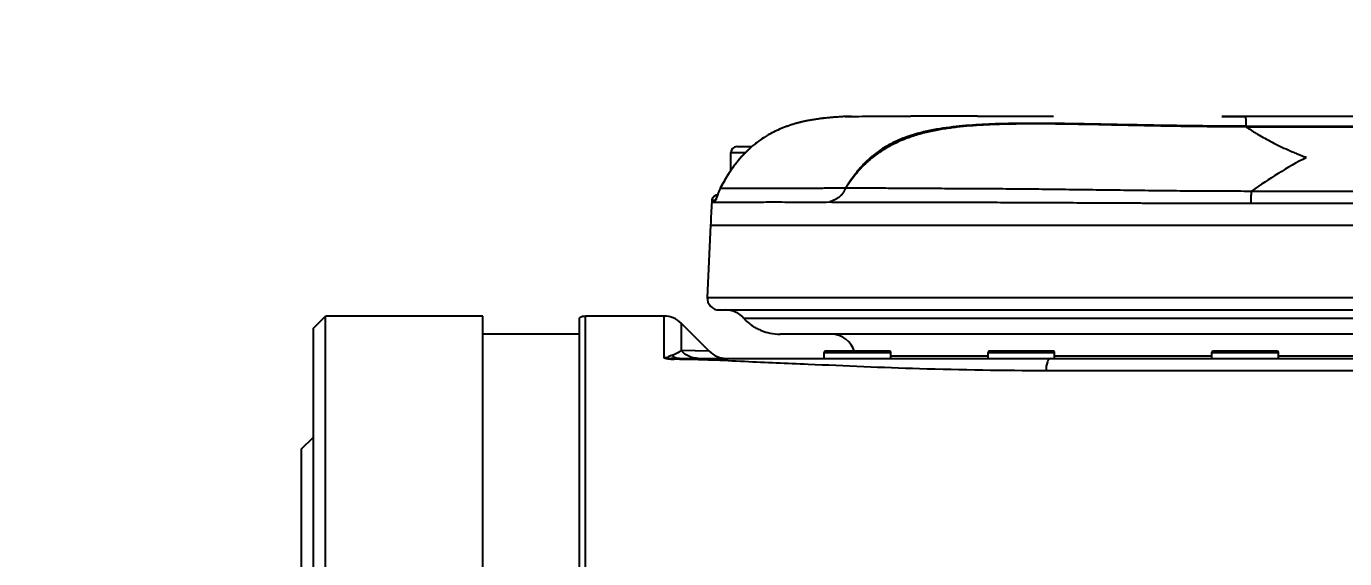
# Model space of a CAD drawing. Header units: millimetres. Extents: x 5828 to 6704, y 123 to 421.
# Drawn here: x 6522.42 to 6527.86, y 215.66 to 217.86 of the extents above; entities that cross this region are included whole.
import ezdxf

# ---------------------------------------------------------------- set-up
doc = ezdxf.new("R2010")
doc.units = ezdxf.units.MM
for name, color, linetype in [('外形图', 7, 'Continuous'), ('尺寸标注', 7, 'Continuous'), ('运动范围', 7, 'Continuous')]:
    doc.layers.add(name, color=color, linetype=linetype)
doc.styles.add('微软雅黑', font='msyh.ttc', dxfattribs={"height": 1.5})
doc.dimstyles.new('尺寸标注_1_20比例', dxfattribs={"dimtxt": 1.5, "dimasz": 1.25, "dimexe": 0.5, "dimexo": 0.4, "dimgap": 0.5, "dimtad": 1, "dimdec": 1, "dimlfac": 20, "dimdsep": 46, "dimtxsty": '微软雅黑', "dimcen": 0.09, "dimadec": 0, "dimazin": 0, "dimtp": 0.01, "dimtm": 0.01, "dimtfac": 1, "dimtdec": 1, "dimtofl": 0, "dimtmove": 0, "dimatfit": 3, "dimfxl": 1, "dimtolj": 1, "dimarcsym": 0})

# ---------------------------------------------------------------- blocks, each defined once
blk = doc.blocks.new('*D1145')
at = {"layer": 'Defpoints', "color": 0}
for p in [(6564.9775, 227.1499), (6618.6004, 224.7716), (6488.2514, 214.3423), (6559.4529, 214.3423), (6635.7237, 214.3423)]:
    blk.add_point(p, dxfattribs=at)
at = {"layer": '尺寸标注', "color": 0, "lineweight": -2}
blk.add_arc((6559.4529, 214.3423), 13.9483, 15.13637, 174.86363, dxfattribs=at)
at = {"layer": '尺寸标注', "color": 0}
for points in [[(6572.7139, 217.9391), (6573.1206, 218.0298), (6573.1893, 216.7644)], [(6545.3524, 215.6004), (6545.7687, 215.5817), (6545.5045, 214.3423)]]:
    blk.add_solid(points, dxfattribs=at)
at = {"layer": '尺寸标注', "color": 0, "insert": (6557.2583, 229.4032), "char_height": 1.5, "attachment_point": 5, "rotation": 8.2904, "style": '微软雅黑'}
blk.add_mtext('\\A1;{\\fAlibaba PuHuiTi 3.0 55 Regular|b0|i0|c134|p18;-\\A1;170%%d}', dxfattribs=at)

msp = doc.modelspace()

# ---------------------------------------------------------------- linework, layer by layer
at = {"layer": '外形图', "linetype": 'ByBlock'}
for p, q in [((6525.7006, 217.4831), (6525.695, 217.4824)), ((6525.714, 217.4847), (6525.7087, 217.4841)), ((6525.7191, 217.4852), (6525.714, 217.4847)), ((6525.7266, 217.486), (6525.7191, 217.4852)), ((6525.7338, 217.4867), (6525.7266, 217.486)), ((6525.7406, 217.4873), (6525.7338, 217.4867)), ((6525.7467, 217.4879), (6525.7406, 217.4873)), ((6525.7536, 217.4884), (6525.7467, 217.4879)), ((6525.7617, 217.489), (6525.7536, 217.4884)), ((6525.7692, 217.4896), (6525.7617, 217.489)), ((6525.7767, 217.4901), (6525.7692, 217.4896)), ((6525.7848, 217.4906), (6525.7767, 217.4901)), ((6525.8003, 217.4914), (6525.8269, 217.4919)), ((6525.8018, 217.4915), (6525.8003, 217.4914)), ((6526.2103, 217.4932), (6526.072, 217.493)), ((6527.455, 217.4923), (6527.3569, 217.4923)), ((6527.3569, 217.4923), (6527.455, 217.4923)), ((6528.4774, 217.4923), (6527.455, 217.4923)), ((6527.4551, 217.4819), (6527.455, 217.4923)), ((6525.6594, 217.4769), (6525.6531, 217.4758)), ((6525.6655, 217.478), (6525.6594, 217.4769)), ((6525.6716, 217.479), (6525.6655, 217.478)), ((6525.6776, 217.4799), (6525.6716, 217.479)), ((6525.6835, 217.4808), (6525.6776, 217.4799)), ((6525.6893, 217.4816), (6525.6835, 217.4808)), ((6525.695, 217.4824), (6525.6893, 217.4816)), ((6528.4178, 217.4488), (6527.455, 217.4513)), ((6528.4248, 217.4458), (6527.4587, 217.4482)), ((6525.491, 217.4202), (6525.4909, 217.4203)), ((6525.3279, 217.2689), (6525.3279, 217.3423)), ((6525.3279, 217.3423), (6525.3877, 217.3423)), ((6525.3529, 217.3673), (6525.4143, 217.3673)), ((6525.2683, 217.1559), (6525.2682, 217.1556)), ((6525.2684, 217.1561), (6525.2683, 217.1559)), ((6525.2685, 217.1565), (6525.2684, 217.1561)), ((6525.2686, 217.1569), (6525.2685, 217.1565)), ((6525.2688, 217.1574), (6525.2686, 217.1569)), ((6525.269, 217.1579), (6525.2688, 217.1574)), ((6525.2693, 217.1588), (6525.269, 217.1579)), ((6525.2716, 217.1654), (6525.2693, 217.1588)), ((6525.2722, 217.1672), (6525.2711, 217.1671)), ((6525.2722, 217.1672), (6525.2711, 217.1671)), ((6525.2722, 217.1674), (6525.2716, 217.1654)), ((6525.2728, 217.1688), (6525.2722, 217.1674)), ((6525.2739, 217.172), (6525.2723, 217.1674)), ((6525.2741, 217.1726), (6525.2736, 217.1711)), ((6525.2747, 217.1742), (6525.2741, 217.1726)), ((6525.2754, 217.1759), (6525.2747, 217.1742)), ((6525.2787, 217.1841), (6525.2783, 217.1831)), ((6525.2792, 217.1851), (6525.2787, 217.1841)), ((6525.2796, 217.1861), (6525.2792, 217.1851)), ((6525.2816, 217.1902), (6525.281, 217.1892)), ((6525.2821, 217.1913), (6525.2815, 217.1902)), ((6525.2836, 217.1944), (6525.2831, 217.1933)), ((6525.2841, 217.1954), (6525.2836, 217.1944)), ((6525.2843, 217.1954), (6525.2841, 217.1953)), ((6525.2486, 217.1396), (6525.2485, 217.1377)), ((6525.249, 217.1448), (6525.2487, 217.1407)), ((6525.2491, 217.1453), (6525.249, 217.1448)), ((6525.2641, 217.1448), (6525.249, 217.1448)), ((6525.2438, 217.0423), (6525.23, 216.7444)), ((6525.2438, 217.0423), (6539.8901, 217.0423)), ((6525.23, 216.7444), (6527.3779, 216.7444)), ((6527.3779, 216.7444), (6527.427, 216.7444)), ((6527.427, 216.7444), (6527.5279, 216.7444)), ((6527.5279, 216.7444), (6527.9925, 216.7444)), ((6523.6029, 216.6173), (6523.6529, 216.6673)), ((6523.6529, 212.0173), (6523.6529, 216.6673)), ((6524.3029, 216.6673), (6523.6529, 216.6673)), ((6524.3029, 212.0173), (6524.3029, 216.6673)), ((6524.7279, 212.0173), (6524.7279, 216.6673)), ((6525.0514, 216.6673), (6524.7279, 216.6673)), ((6525.0514, 216.6673), (6525.0514, 216.4942)), ((6525.28, 216.6923), (6527.9957, 216.6923)), ((6523.6029, 212.0673), (6523.6029, 216.6173)), ((6524.7029, 212.0249), (6524.7029, 216.6597)), ((6525.1221, 216.638), (6525.1221, 216.5251)), ((6525.2386, 216.5216), (6525.1221, 216.638)), ((6525.3805, 216.6589), (6527.9051, 216.6589)), ((6524.7029, 216.5923), (6524.3029, 216.5923)), ((6529.3761, 216.5923), (6525.5311, 216.5923)), ((6525.2386, 216.5216), (6525.1221, 216.5251)), ((6525.7132, 216.4923), (6525.7132, 216.5173)), ((6525.7132, 216.5173), (6525.9882, 216.5173)), ((6525.9832, 216.5223), (6525.7182, 216.5223)), ((6525.9882, 216.4923), (6525.9882, 216.5173)), ((6526.3904, 216.4923), (6526.3904, 216.5173)), ((6526.3904, 216.5173), (6526.6654, 216.5173)), ((6526.6604, 216.5223), (6526.3954, 216.5223)), ((6526.6654, 216.4923), (6526.6654, 216.5173)), ((6527.3154, 216.4923), (6527.3154, 216.5173)), ((6527.3154, 216.5173), (6527.5904, 216.5173)), ((6527.5854, 216.5223), (6527.3204, 216.5223)), ((6527.5904, 216.4923), (6527.5904, 216.5173)), ((6525.1155, 216.4923), (6529.5529, 216.4923)), ((6526.3904, 216.501), (6525.9882, 216.501)), ((6527.3154, 216.501), (6526.6654, 216.501)), ((6528.2404, 216.501), (6527.5904, 216.501)), ((6526.63, 216.4423), (6529.6029, 216.4423)), ((6523.5529, 216.1173), (6523.6029, 216.1673)), ((6523.5529, 216.1173), (6523.5529, 212.5673))]:
    msp.add_line(p, q, dxfattribs=at)
for points in [[(6525.7087, 217.4841), (6525.706, 217.4838), (6525.7006, 217.4831)], [(6525.8002, 217.4914), (6525.794, 217.4911), (6525.7848, 217.4906)], [(6525.8269, 217.4919), (6525.8145, 217.4917), (6525.8018, 217.4915)], [(6526.3463, 217.4932), (6526.3168, 217.4932), (6526.2103, 217.4932)], [(6525.6531, 217.4758), (6525.65, 217.4752), (6525.6468, 217.4746), (6525.6436, 217.474), (6525.6404, 217.4733), (6525.6372, 217.4727), (6525.634, 217.472), (6525.6308, 217.4713), (6525.6275, 217.4706), (6525.6242, 217.4698), (6525.621, 217.469), (6525.6177, 217.4682), (6525.6143, 217.4674), (6525.611, 217.4666), (6525.6077, 217.4657), (6525.6043, 217.4649), (6525.601, 217.464), (6525.5976, 217.463), (6525.5943, 217.4621), (6525.5909, 217.4611), (6525.5876, 217.4601), (6525.5842, 217.4591), (6525.5808, 217.458), (6525.5774, 217.457), (6525.5739, 217.4559), (6525.5705, 217.4547), (6525.5671, 217.4536), (6525.5637, 217.4524), (6525.5602, 217.4512), (6525.5568, 217.4499), (6525.5534, 217.4487), (6525.5499, 217.4474), (6525.5465, 217.446), (6525.543, 217.4447), (6525.5396, 217.4433), (6525.5361, 217.4419), (6525.5327, 217.4404), (6525.5292, 217.4389), (6525.5257, 217.4374), (6525.5222, 217.4358), (6525.5188, 217.4342), (6525.5153, 217.4326), (6525.5118, 217.431), (6525.5083, 217.4293), (6525.5048, 217.4275), (6525.5013, 217.4258), (6525.4978, 217.424), (6525.4944, 217.4222), (6525.4909, 217.4203)], [(6525.4909, 217.4203), (6525.4866, 217.4179), (6525.4823, 217.4155), (6525.478, 217.413), (6525.4737, 217.4105), (6525.4695, 217.4079), (6525.4653, 217.4052), (6525.4611, 217.4026), (6525.457, 217.3998), (6525.4529, 217.3971), (6525.4488, 217.3943), (6525.4448, 217.3914), (6525.4408, 217.3885), (6525.4368, 217.3855), (6525.4329, 217.3825), (6525.429, 217.3794), (6525.425, 217.3763), (6525.4212, 217.3731), (6525.4173, 217.3699), (6525.4135, 217.3666), (6525.4097, 217.3632), (6525.4059, 217.3598), (6525.4021, 217.3563), (6525.3983, 217.3528), (6525.3946, 217.3492), (6525.3908, 217.3455), (6525.3871, 217.3417), (6525.3834, 217.3379), (6525.3797, 217.334), (6525.376, 217.33), (6525.3723, 217.3259), (6525.3686, 217.3217), (6525.365, 217.3175), (6525.3613, 217.3132), (6525.3576, 217.3087), (6525.3539, 217.3042), (6525.3503, 217.2996), (6525.3466, 217.2948), (6525.3429, 217.29), (6525.3393, 217.285), (6525.3356, 217.2799), (6525.3319, 217.2747), (6525.3282, 217.2694), (6525.3245, 217.2639), (6525.3208, 217.2583), (6525.3171, 217.2525), (6525.3133, 217.2466)], [(6525.3279, 217.2689), (6525.3245, 217.2639), (6525.3208, 217.2583), (6525.317, 217.2525)], [(6525.2944, 217.2146), (6525.2906, 217.2076), (6525.2868, 217.2004), (6525.284, 217.1953)], [(6525.3096, 217.2405), (6525.3058, 217.2343), (6525.302, 217.2279), (6525.2983, 217.2213), (6525.2944, 217.2146)], [(6525.3133, 217.2466), (6525.3096, 217.2406), (6525.3058, 217.2343), (6525.302, 217.2279)], [(6525.2711, 217.1671), (6525.271, 217.1671), (6525.2704, 217.167), (6525.2698, 217.167), (6525.2693, 217.1669), (6525.2687, 217.1667), (6525.2681, 217.1666), (6525.2675, 217.1665), (6525.267, 217.1663), (6525.2664, 217.1661), (6525.2659, 217.166), (6525.2653, 217.1658), (6525.2648, 217.1656), (6525.2642, 217.1653), (6525.2637, 217.1651), (6525.2632, 217.1649), (6525.2626, 217.1646), (6525.2621, 217.1643), (6525.2616, 217.1641), (6525.2611, 217.1638), (6525.2606, 217.1635), (6525.2601, 217.1631), (6525.2596, 217.1628), (6525.2592, 217.1625), (6525.2587, 217.1621), (6525.2582, 217.1618), (6525.2578, 217.1614), (6525.2573, 217.161), (6525.2569, 217.1606), (6525.2565, 217.1602), (6525.2561, 217.1598), (6525.2557, 217.1594), (6525.2553, 217.159), (6525.2549, 217.1585), (6525.2545, 217.1581), (6525.2541, 217.1576), (6525.2538, 217.1571), (6525.2534, 217.1567), (6525.2531, 217.1562), (6525.2528, 217.1557), (6525.2525, 217.1552), (6525.2522, 217.1547), (6525.2519, 217.1542), (6525.2516, 217.1537), (6525.2514, 217.1531), (6525.2511, 217.1526), (6525.2509, 217.1521), (6525.2507, 217.1515), (6525.2505, 217.151), (6525.2503, 217.1504)], [(6525.2557, 217.1594), (6525.2553, 217.159), (6525.2549, 217.1585), (6525.2545, 217.1581), (6525.2541, 217.1576), (6525.2538, 217.1571), (6525.2534, 217.1567)], [(6525.2626, 217.1646), (6525.2621, 217.1643), (6525.2616, 217.1641), (6525.2611, 217.1638), (6525.2606, 217.1635), (6525.2601, 217.1631), (6525.2596, 217.1628), (6525.2592, 217.1625), (6525.2587, 217.1621), (6525.2582, 217.1618), (6525.2578, 217.1614), (6525.2573, 217.161), (6525.2569, 217.1606), (6525.2565, 217.1602), (6525.2561, 217.1598)], [(6525.271, 217.1671), (6525.2704, 217.167), (6525.2698, 217.167), (6525.2693, 217.1669), (6525.2687, 217.1667), (6525.2681, 217.1666), (6525.2675, 217.1665), (6525.267, 217.1663), (6525.2664, 217.1661), (6525.2659, 217.166), (6525.2653, 217.1658), (6525.2648, 217.1656), (6525.2642, 217.1653), (6525.2637, 217.1651)], [(6525.2682, 217.1556), (6525.2681, 217.1555), (6525.2681, 217.1554), (6525.2681, 217.1553), (6525.268, 217.1553), (6525.268, 217.1553), (6525.268, 217.1552), (6525.268, 217.1552), (6525.268, 217.1552)], [(6525.2775, 217.1813), (6525.2772, 217.1803), (6525.2768, 217.1794), (6525.2764, 217.1785), (6525.2761, 217.1777), (6525.2754, 217.1759)], [(6525.2783, 217.1831), (6525.2779, 217.1822), (6525.2775, 217.1813)], [(6525.2806, 217.1882), (6525.2801, 217.1871), (6525.2796, 217.1861)], [(6525.2811, 217.1892), (6525.2806, 217.1881), (6525.2801, 217.1871)], [(6525.2836, 217.1944), (6525.2831, 217.1933), (6525.2826, 217.1923), (6525.2821, 217.1913)], [(6525.2495, 217.1476), (6525.2494, 217.1471), (6525.2493, 217.1465), (6525.2492, 217.1459), (6525.2491, 217.1453)], [(6525.2503, 217.1504), (6525.2501, 217.1499), (6525.2499, 217.1493), (6525.2498, 217.1488), (6525.2496, 217.1482), (6525.2495, 217.1476)]]:
    msp.add_lwpolyline(points, dxfattribs=at)
for centre, radius, start, end in [((6525.3529, 217.3423), 0.025, 90, 180), ((6528.8114, 215.2621), 2.3388, 118.2356, 124.7482), ((6525.2739, 217.1423), 0.025, 93.9598, 167.7995), ((6525.289, 217.1423), 0.0251, 144.4807, 174.2292), ((6580.5279, 214.3423), 55.35, 177.10507, 177.20397), ((6525.3912, 217.1305), 0.1429, 174.2589, 176.3608), ((6525.2739, 217.1423), 0.025, 167.8026, 174.2558), ((6525.28, 216.7423), 0.05, 177.5126, 270), ((6524.7279, 216.6164), 0.05, 90, 120), ((6525.0514, 216.5673), 0.1, 45, 90), ((6525.306, 216.5923), 0.1, 41.8153, 90), ((6525.5296, 216.7923), 0.2, 221.8153, 236.9014), ((6525.5409, 216.8193), 0.2289, 240.7439, 242.8804), ((6525.5356, 216.8088), 0.2172, 242.8461, 248.1972), ((6525.5333, 216.8029), 0.2108, 248.1949, 258.1656), ((6525.7424, 216.4923), 0.1, 14.9883, 90), ((6525.1956, 216.5888), 0.0973, 220.9417, 236.8861), ((6525.3093, 216.5923), 0.1, 225, 269.9999), ((6525.7182, 216.5173), 0.005, 90, 180), ((6525.9832, 216.5173), 0.005, 0, 90), ((6526.3954, 216.5173), 0.005, 90, 180), ((6526.6604, 216.5173), 0.005, 0, 90), ((6527.3204, 216.5173), 0.005, 90, 180), ((6527.5854, 216.5173), 0.005, 0, 90), ((6525.0918, 208.3233), 8.1652, 89.8323, 89.99238), ((6525.1015, 211.0272), 5.4612, 89.0332, 89.8516)]:
    msp.add_arc(centre, radius, start, end, dxfattribs=at)
for points, knots in [([(6525.8003, 217.4914), (6525.8002, 217.4914), (6525.8001, 217.4914), (6525.7997, 217.4914), (6525.7992, 217.4914), (6525.7981, 217.4913), (6525.7963, 217.4912), (6525.7935, 217.4911), (6525.7899, 217.4909), (6525.7856, 217.4906), (6525.7806, 217.4903), (6525.7724, 217.4898), (6525.7603, 217.4889), (6525.7439, 217.4876), (6525.725, 217.4859), (6525.7038, 217.4835), (6525.6805, 217.4804), (6525.6555, 217.4764), (6525.6291, 217.4711), (6525.6018, 217.4644), (6525.5739, 217.4561), (6525.5458, 217.446), (6525.518, 217.4342), (6525.4999, 217.4251), (6525.491, 217.4202)], [0, 0, 0, 0, 0.000406, 0.001428, 0.003065, 0.005311, 0.011626, 0.020352, 0.031479, 0.044992, 0.060857, 0.079024, 0.122066, 0.173674, 0.233275, 0.300246, 0.373828, 0.453204, 0.537467, 0.625686, 0.716911, 0.810237, 0.904838, 1, 1, 1, 1]), ([(6525.8269, 217.4919), (6525.8466, 217.4922), (6525.8864, 217.4926), (6525.9469, 217.4928), (6526.0089, 217.4929), (6526.0508, 217.493), (6526.072, 217.493)], [0, 0, 0, 0, 0.241099, 0.487825, 0.740591, 1, 1, 1, 1]), ([(6526.3463, 217.4932), (6526.3711, 217.4932), (6526.4758, 217.4931), (6526.5805, 217.493), (6526.6604, 217.4929)], [0, 0, 0, 0, 0.236703, 1, 1, 1, 1]), ([(6527.455, 217.4513), (6527.4187, 217.4514), (6527.3461, 217.4518), (6527.2372, 217.4528), (6527.1284, 217.4544), (6527.0195, 217.4563), (6526.9106, 217.4584), (6526.8018, 217.4606), (6526.693, 217.4624), (6526.6022, 217.4631), (6526.5297, 217.4629), (6526.4753, 217.4622), (6526.4209, 217.4609), (6526.3665, 217.4586), (6526.3122, 217.4552), (6526.258, 217.4504), (6526.204, 217.4435), (6526.1504, 217.4342), (6526.0974, 217.4215), (6526.0456, 217.4048), (6526.0038, 217.3868), (6525.9718, 217.3697), (6525.9486, 217.3554), (6525.9263, 217.3396), (6525.9051, 217.3225), (6525.8851, 217.304), (6525.8662, 217.2843), (6525.8514, 217.2671), (6525.8401, 217.2529), (6525.8318, 217.242), (6525.8252, 217.2328), (6525.82, 217.2254), (6525.8161, 217.2198), (6525.8123, 217.2141), (6525.8086, 217.2084), (6525.8049, 217.2027), (6525.8024, 217.1989), (6525.8012, 217.1969)], [0, 0, 0, 0, 0.062501, 0.125003, 0.187506, 0.250008, 0.312507, 0.375003, 0.437494, 0.49998, 0.531221, 0.56246, 0.593697, 0.624932, 0.656165, 0.687395, 0.718623, 0.749853, 0.781089, 0.812335, 0.843591, 0.859229, 0.874868, 0.890508, 0.906149, 0.92179, 0.937431, 0.953072, 0.960894, 0.968715, 0.976536, 0.980447, 0.984358, 0.988268, 0.992179, 0.996089, 1, 1, 1, 1]), ([(6527.4587, 217.4482), (6527.3861, 217.4484), (6527.2772, 217.4494), (6527.1321, 217.4517), (6527.0232, 217.4538), (6526.9144, 217.4562), (6526.8055, 217.4586), (6526.6967, 217.4605), (6526.606, 217.4613), (6526.5334, 217.461), (6526.479, 217.4603), (6526.4245, 217.4589), (6526.3702, 217.4565), (6526.3158, 217.453), (6526.2616, 217.4478), (6526.2077, 217.4406), (6526.1541, 217.4306), (6526.1013, 217.4174), (6526.0496, 217.4002), (6525.9997, 217.3785), (6525.9601, 217.3563), (6525.9302, 217.3358), (6525.9087, 217.3191), (6525.8882, 217.3012), (6525.8688, 217.2821), (6525.8536, 217.2653), (6525.8419, 217.2514), (6525.8334, 217.2408), (6525.8265, 217.2318), (6525.8211, 217.2245), (6525.8171, 217.219), (6525.8132, 217.2134), (6525.8093, 217.2078), (6525.8055, 217.2022), (6525.803, 217.1984), (6525.8018, 217.1965)], [0, 0, 0, 0, 0.125034, 0.187544, 0.250052, 0.312559, 0.375066, 0.437573, 0.500081, 0.531336, 0.562592, 0.593849, 0.625106, 0.656365, 0.687625, 0.718884, 0.75014, 0.781388, 0.812623, 0.843841, 0.875047, 0.890655, 0.906264, 0.921876, 0.937492, 0.953112, 0.960925, 0.968738, 0.976552, 0.980459, 0.984367, 0.988275, 0.992183, 0.996091, 1, 1, 1, 1]), ([(6527.4551, 217.4819), (6527.4551, 217.48), (6527.4552, 217.4758), (6527.4552, 217.4687), (6527.4551, 217.4605), (6527.455, 217.4545), (6527.455, 217.4513)], [0, 0, 0, 0, 0.188026, 0.41735, 0.688004, 1, 1, 1, 1]), ([(6527.4586, 217.4482), (6527.4584, 217.4486), (6527.4578, 217.4494), (6527.4566, 217.4505), (6527.4557, 217.4512), (6527.455, 217.4513)], [0, 0, 0, 0, 0.304959, 0.570011, 1, 1, 1, 1]), ([(6527.4587, 217.4482), (6527.4623, 217.4457), (6527.4698, 217.4405), (6527.4814, 217.4328), (6527.4937, 217.425), (6527.5111, 217.4144), (6527.5344, 217.401), (6527.5642, 217.3851), (6527.5962, 217.3691), (6527.6245, 217.3561), (6527.6481, 217.3457), (6527.6666, 217.3379), (6527.6856, 217.3301), (6527.6984, 217.3251), (6527.705, 217.3226)], [0, 0, 0, 0, 0.048287, 0.098555, 0.150854, 0.205128, 0.31951, 0.441486, 0.570793, 0.707157, 0.777904, 0.850308, 0.92436, 1, 1, 1, 1]), ([(6525.491, 217.4202), (6525.4796, 217.4141), (6525.4575, 217.4007), (6525.4262, 217.3778), (6525.3971, 217.3521), (6525.3702, 217.3241), (6525.3457, 217.2941), (6525.3233, 217.2625), (6525.3028, 217.2295), (6525.2903, 217.2069), (6525.2843, 217.1954)], [0, 0, 0, 0, 0.124995, 0.249988, 0.374982, 0.499979, 0.62498, 0.749984, 0.874991, 1, 1, 1, 1]), ([(6525.2843, 217.1954), (6525.2836, 217.1941), (6525.2822, 217.1913), (6525.2802, 217.187), (6525.2784, 217.1827), (6525.2761, 217.1771), (6525.2735, 217.1703), (6525.2709, 217.1626), (6525.269, 217.1566), (6525.2677, 217.1524), (6525.267, 217.1502), (6525.2664, 217.1487), (6525.266, 217.1477), (6525.2657, 217.1468), (6525.2653, 217.1461), (6525.265, 217.1456), (6525.2646, 217.1451), (6525.2643, 217.1448), (6525.2641, 217.1448)], [0, 0, 0, 0, 0.08579, 0.171464, 0.256611, 0.340721, 0.503599, 0.65492, 0.78797, 0.845155, 0.894694, 0.916251, 0.935503, 0.952335, 0.966646, 0.978427, 0.987757, 1, 1, 1, 1]), ([(6525.2843, 217.1954), (6525.2884, 217.1954), (6525.2975, 217.1953), (6525.3126, 217.1952), (6525.3304, 217.1952), (6525.3511, 217.1953), (6525.3745, 217.1954), (6525.4112, 217.1957), (6525.4514, 217.196), (6525.4952, 217.1962), (6525.5458, 217.1963), (6525.5996, 217.1961), (6525.6488, 217.1961), (6525.6789, 217.1961), (6525.7023, 217.1962), (6525.7263, 217.1964), (6525.7593, 217.1966), (6525.7844, 217.1968), (6525.8012, 217.1969)], [0, 0, 0, 0, 0.023665, 0.052802, 0.087374, 0.127346, 0.172673, 0.223306, 0.34023, 0.406323, 0.477337, 0.633677, 0.718779, 0.763006, 0.808325, 0.854713, 0.902134, 1, 1, 1, 1]), ([(6525.8018, 217.1965), (6525.8015, 217.196), (6525.8009, 217.1949), (6525.8001, 217.1934), (6525.7994, 217.1918), (6525.7987, 217.1901), (6525.798, 217.1886), (6525.7969, 217.1864), (6525.7956, 217.1838), (6525.7939, 217.1808), (6525.7915, 217.1769), (6525.7884, 217.1722), (6525.7844, 217.1671), (6525.7802, 217.1625), (6525.7758, 217.1586), (6525.7713, 217.1552), (6525.7669, 217.1522), (6525.7624, 217.1496), (6525.7579, 217.1474), (6525.7534, 217.1454), (6525.7489, 217.1436), (6525.7445, 217.1419), (6525.7401, 217.1402), (6525.7372, 217.139), (6525.7357, 217.1385)], [0, 0, 0, 0, 0.019288, 0.038504, 0.057636, 0.076795, 0.096053, 0.115363, 0.153935, 0.192319, 0.230342, 0.304702, 0.376086, 0.443846, 0.507951, 0.568952, 0.627462, 0.68393, 0.738767, 0.792358, 0.845011, 0.897013, 0.94866, 1, 1, 1, 1]), ([(6525.8018, 217.1965), (6525.815, 217.1965), (6525.8349, 217.1965), (6525.8616, 217.1965), (6525.8822, 217.1965), (6525.903, 217.1965), (6525.9313, 217.1964), (6525.9673, 217.1963), (6526.0114, 217.196), (6526.0566, 217.1957), (6526.1028, 217.1954), (6526.1499, 217.1951), (6526.1981, 217.1949), (6526.2641, 217.1947), (6526.3488, 217.1943), (6526.4527, 217.1936), (6526.5596, 217.1926), (6526.669, 217.1914), (6526.7808, 217.19), (6526.8751, 217.1888), (6526.9514, 217.1879), (6527.0092, 217.1871), (6527.0673, 217.1864), (6527.1256, 217.1857), (6527.1743, 217.1852), (6527.2134, 217.1849), (6527.2428, 217.1847), (6527.2722, 217.1846), (6527.3115, 217.1844), (6527.3606, 217.1842), (6527.4195, 217.1839), (6527.4588, 217.1838), (6527.4784, 217.1838)], [0, 0, 0, 0, 0.023594, 0.035654, 0.04789, 0.060298, 0.072875, 0.098526, 0.124828, 0.151764, 0.179316, 0.207464, 0.236188, 0.265466, 0.32559, 0.387649, 0.451458, 0.516821, 0.583526, 0.651357, 0.685629, 0.7201, 0.75474, 0.789531, 0.824456, 0.841961, 0.85949, 0.877035, 0.894592, 0.929726, 0.964868, 1, 1, 1, 1]), ([(6527.4783, 217.1838), (6527.4781, 217.1824), (6527.4777, 217.1794), (6527.4773, 217.1744), (6527.4769, 217.1688), (6527.4765, 217.16), (6527.4761, 217.1481), (6527.476, 217.1382), (6527.476, 217.1331)], [0, 0, 0, 0, 0.081984, 0.179954, 0.292347, 0.417338, 0.696767, 1, 1, 1, 1]), ([(6527.4784, 217.1838), (6527.6245, 217.1837), (6527.8436, 217.1835), (6528.1358, 217.1834), (6528.355, 217.1833), (6528.5742, 217.1832), (6528.8665, 217.1832), (6529.3782, 217.183), (6530.1093, 217.1829), (6530.6943, 217.1829), (6530.9868, 217.1829)], [0, 0, 0, 0, 0.124916, 0.187384, 0.249859, 0.312341, 0.374829, 0.499823, 0.749875, 1, 1, 1, 1]), ([(6525.2485, 217.1377), (6525.2485, 217.1377), (6525.2485, 217.1377), (6525.2485, 217.1377), (6525.2486, 217.1377), (6525.2486, 217.1377), (6525.2487, 217.1377), (6525.2488, 217.1377), (6525.249, 217.1377), (6525.2493, 217.1377), (6525.2496, 217.1377), (6525.25, 217.1377), (6525.2505, 217.1377), (6525.251, 217.1377), (6525.2519, 217.1377), (6525.2531, 217.1377), (6525.2547, 217.1377), (6525.2565, 217.1377), (6525.2586, 217.1376), (6525.261, 217.1376), (6525.2636, 217.1376), (6525.2675, 217.1375), (6525.2731, 217.1375), (6525.2805, 217.1374), (6525.2888, 217.1374), (6525.2981, 217.1373), (6525.3084, 217.1373), (6525.3197, 217.1373), (6525.3318, 217.1374), (6525.35, 217.1375), (6525.375, 217.1377), (6525.4079, 217.138), (6525.4444, 217.1383), (6525.4845, 217.1385), (6525.5281, 217.1385), (6525.5753, 217.1383), (6525.6258, 217.1382), (6525.6796, 217.1382), (6525.7166, 217.1384), (6525.7357, 217.1385)], [0, 0, 0, 0, 0.000018, 0.000066, 0.000147, 0.00026, 0.000404, 0.000581, 0.00103, 0.001606, 0.00231, 0.003142, 0.004101, 0.005187, 0.0064, 0.009208, 0.012521, 0.016341, 0.020665, 0.025493, 0.030824, 0.036656, 0.049822, 0.064982, 0.08213, 0.10126, 0.122364, 0.145432, 0.170457, 0.19743, 0.25719, 0.324633, 0.399634, 0.482034, 0.571672, 0.668426, 0.772178, 0.882771, 1, 1, 1, 1]), ([(6525.7357, 217.1385), (6525.7489, 217.1383), (6525.7689, 217.1382), (6525.7958, 217.1382), (6525.8165, 217.1382), (6525.8375, 217.1383), (6525.8662, 217.1384), (6525.9028, 217.1384), (6525.9477, 217.1383), (6525.9937, 217.1381), (6526.0409, 217.1379), (6526.0892, 217.1377), (6526.1387, 217.1375), (6526.2066, 217.1374), (6526.294, 217.1374), (6526.4016, 217.1372), (6526.5124, 217.1368), (6526.6263, 217.1363), (6526.7429, 217.1357), (6526.8617, 217.1351), (6526.9619, 217.1346), (6527.0429, 217.1342), (6527.1042, 217.1338), (6527.1658, 217.1335), (6527.2276, 217.1333), (6527.2896, 217.1333), (6527.3413, 217.1333), (6527.3827, 217.1332), (6527.4241, 217.1332), (6527.4552, 217.1331), (6527.4759, 217.1331)], [0, 0, 0, 0, 0.022813, 0.034511, 0.0464, 0.058478, 0.070741, 0.095812, 0.121591, 0.148058, 0.175192, 0.202974, 0.231383, 0.260397, 0.32014, 0.382004, 0.445794, 0.51131, 0.578342, 0.646678, 0.716102, 0.751151, 0.786384, 0.82178, 0.857314, 0.892946, 0.928624, 0.946469, 0.964313, 1, 1, 1, 1]), ([(6527.4759, 217.1331), (6527.6771, 217.133), (6528.0795, 217.1329), (6528.6833, 217.1328), (6529.2872, 217.1328), (6529.8913, 217.1328), (6530.4955, 217.1327), (6531.0999, 217.1327), (6531.7043, 217.1327), (6532.3088, 217.1327), (6532.9134, 217.1327), (6533.518, 217.1327), (6534.0219, 217.1327), (6534.4251, 217.1327), (6534.7275, 217.1327), (6534.9794, 217.1327), (6535.181, 217.1326), (6535.3322, 217.1326), (6535.4834, 217.1326), (6535.6346, 217.1327), (6535.7606, 217.1327), (6535.8614, 217.1326), (6535.9622, 217.1326), (6536.063, 217.1325), (6536.1638, 217.1325), (6536.2647, 217.1326), (6536.3907, 217.1328), (6536.5167, 217.1329), (6536.6175, 217.1327), (6536.6931, 217.1323), (6536.7687, 217.1315), (6536.8443, 217.1302), (6536.9198, 217.1281), (6536.9828, 217.1257), (6537.0331, 217.1232), (6537.0835, 217.1203), (6537.1212, 217.1177), (6537.1463, 217.1158)], [0, 0, 0, 0, 0.062413, 0.124846, 0.187296, 0.249762, 0.312241, 0.374731, 0.437232, 0.499741, 0.562258, 0.624781, 0.687309, 0.718575, 0.749841, 0.781109, 0.796743, 0.812377, 0.828012, 0.843647, 0.859281, 0.867099, 0.874916, 0.890552, 0.898369, 0.906187, 0.921822, 0.937458, 0.945276, 0.953093, 0.960911, 0.968729, 0.976547, 0.984365, 0.988273, 0.992182, 1, 1, 1, 1]), ([(6525.4204, 216.6247), (6525.4211, 216.6243), (6525.4239, 216.6225), (6525.4268, 216.6208), (6525.429, 216.6196)], [0, 0, 0, 0, 0.264051, 1, 1, 1, 1]), ([(6525.1221, 216.5251), (6525.1201, 216.5233), (6525.1087, 216.5139), (6525.095, 216.5074), (6525.0835, 216.504)], [0, 0, 0, 0, 0.183471, 1, 1, 1, 1]), ([(6525.0729, 216.5002), (6525.0715, 216.4996), (6525.0648, 216.4965), (6525.0572, 216.4929), (6525.0514, 216.4942)], [0, 0, 0, 0, 0.204433, 1, 1, 1, 1]), ([(6525.0668, 216.4905), (6525.0653, 216.4906), (6525.06, 216.4911), (6525.0546, 216.4922), (6525.0514, 216.4942)], [0, 0, 0, 0, 0.288171, 1, 1, 1, 1]), ([(6525.1937, 216.4876), (6525.2118, 216.4873), (6525.2754, 216.4858), (6525.3388, 216.4825), (6525.3842, 216.4802)], [0, 0, 0, 0, 0.285461, 1, 1, 1, 1]), ([(6525.3842, 216.4802), (6525.4718, 216.4758), (6525.7126, 216.4662), (6526.1276, 216.4473), (6526.4555, 216.443), (6526.63, 216.4423)], [0, 0, 0, 0, 0.210999, 0.579991, 1, 1, 1, 1]), ([(6526.6492, 216.4923), (6526.6426, 216.4923), (6526.6311, 216.471), (6526.6301, 216.4542), (6526.6301, 216.4423)], [0, 0, 0, 0, 0.357759, 1, 1, 1, 1])]:
    msp.add_open_spline(points, degree=3, knots=knots, dxfattribs=at)
for points in [[(6525.49, 216.5966), (6525.5035, 216.5938), (6525.5174, 216.5923), (6525.5311, 216.5923)], [(6525.0835, 216.504), (6525.0799, 216.503), (6525.0764, 216.5016), (6525.0729, 216.5002)], [(6525.0835, 216.504), (6525.0924, 216.497), (6525.1041, 216.4923), (6525.1155, 216.4923)], [(6525.1929, 216.4923), (6525.1753, 216.4923), (6525.1572, 216.4978), (6525.1425, 216.5073)], [(6525.0945, 216.4918), (6525.0852, 216.4915), (6525.076, 216.4908), (6525.0668, 216.4905)], [(6525.0668, 216.4905), (6525.0755, 216.4899), (6525.0842, 216.4893), (6525.0929, 216.4884)], [(6525.1155, 216.4923), (6525.1085, 216.4923), (6525.1015, 216.4921), (6525.0945, 216.4918)]]:
    msp.add_open_spline(points, degree=3, dxfattribs=at)
at = {"layer": '运动范围'}
msp.add_arc((6559.4529, 214.3423), 60.06, 10, 350, dxfattribs=at)

# ---------------------------------------------------------------- dimensions: what is measured, and where the dimension line sits
at = {"layer": '尺寸标注'}
dim = msp.add_angular_dim_2l(base=(6564.9775, 227.1499), line1=((6635.7237, 214.3423), (6488.2514, 214.3423)), line2=((6559.4529, 214.3423), (6618.6004, 224.7716)), text='\\A1;{\\fAlibaba PuHuiTi 3.0 55 Regular|b0|i0|c134|p18;-<>}', dimstyle='尺寸标注_1_20比例', dxfattribs=at)
dim.commit()
dim.dimension.update_dxf_attribs({"geometry": '*D1145', "text_midpoint": (6557.4417, 228.1449), "dimtype": 162})

doc.saveas('drawing.dxf')
